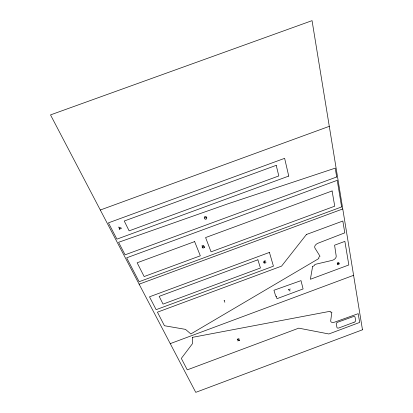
<?xml version="1.0" encoding="UTF-8"?>
<svg xmlns="http://www.w3.org/2000/svg" width="413" height="413" viewBox="0 0 413 413"><rect width="100%" height="100%" fill="white"/><g stroke="black" fill="none" stroke-linecap="round" stroke-linejoin="round"><path stroke-width="0.62" d="M263.943 262.441L263.917 262.622A1.776 1.162 -23 0 0 263.959 262.833A0.898 0.583 -22.9 0 0 264.465 263.117A1.203 0.785 -22.9 0 0 265.156 263.035A1.544 1.007 -22.9 0 0 265.353 262.947L265.667 262.751A0.811 0.532 -23 0 0 265.869 262.518L265.957 262.1M204.683 217.971L205.607 217.393L206.774 217.641M288.46 289.704L290.334 289.007M170.249 343.631L353.595 275.316M237.743 340.926L239.602 340.229M265.151 261.759L264.248 262.054M201.812 245.957L203.439 245.358L204.182 246.427A1.378 0.95 -19.2 0 0 203.857 246.385L203.686 246.365A2.524 1.735 -19.2 0 0 203.237 246.385A1.456 1.002 -19.2 0 0 202.979 246.437A1.198 0.821 -19.2 0 0 202.437 246.742M139.129 284.185L342.769 208.957M119.223 229.07L121.572 228.208L118.639 227.052L119.904 229.535M100.307 210.016L329.29 126.337M238.44 339.914L238.255 339.935A1.998 1.177 -19.9 0 1 237.573 339.961A0.64 0.377 -19.9 0 1 237.398 339.878A0.821 0.485 -19.9 0 1 237.614 339.125M224.765 300.447L224.109 300.411L224.837 302.275M238.941 338.949L238.988 338.99A2.277 1.342 -19.9 0 1 239.075 339.094M239.566 340.183L239.571 340.193A1.585 0.929 -19.9 0 0 238.533 339.904M290.065 291.129L290.009 291.015A3.392 2.086 -23.3 0 0 289.849 290.742L289.508 290.406A2.566 1.58 -23.4 0 0 289.286 290.246L288.672 289.89A1.358 0.841 -23.6 0 1 288.527 289.792M204.471 246.835L204.476 246.891A1.42 0.981 -19.2 0 1 204.466 247.088M204.471 247.088A1.105 0.764 -19.2 0 1 204.378 247.32A0.795 0.547 -19.2 0 1 204.146 247.578M204.13 247.568A1.291 0.888 -19.2 0 1 203.088 247.96M203.093 247.934A1.311 0.903 -19.2 0 1 202.318 247.661M202.375 247.619A1.177 0.811 -19.2 0 1 202.365 246.716M205.989 219.081A1.224 0.878 -20 0 1 204.827 218.916A1.224 0.878 -20 0 1 204.734 217.981M205.979 219.05A1.538 1.105 -20 0 0 206.247 218.931L206.464 218.787A0.971 0.697 -20 0 0 206.696 218.534L206.768 217.594A4.873 3.49 -19.7 0 0 206.588 217.15L205.834 216.505A1.012 0.723 -20 0 0 205.452 216.489L205.024 216.598A1.048 0.754 -20 0 0 204.259 217.563M265.616 261.114A1.585 1.038 -22.9 0 0 265.466 260.933A0.893 0.583 -23 0 0 264.867 260.835L264.656 260.887A1.487 0.971 -23 0 0 264.465 260.954A0.841 0.552 -22.9 0 0 263.788 261.61A0.841 0.552 -22.9 0 0 264.206 262.126M263.855 262.394A1.316 0.857 -22.9 0 1 264.728 261.95M237.62 339.15A1.172 0.692 -19.9 0 1 238.425 338.851A0.919 0.542 -19.9 0 1 238.967 338.934M192.479 337.344L192.417 343.735L181.328 358.401L187.259 369.862L298.759 328.154L328.872 333.972L359.661 322.429L358.21 313.668L334.664 322.135A3.841 2.189 -24.8 0 1 330.694 320.767L331.851 312.171A1.951 1.131 -24.9 0 1 330.209 311.273L192.479 337.344M339.192 263.731L339.176 263.866A0.857 0.527 -26.7 0 1 339.042 264.139A0.976 0.604 -26.7 0 1 338.701 264.439L337.948 264.718A0.996 0.614 -26.7 0 1 337.7 264.728A0.919 0.568 -26.7 0 1 337.55 264.697A0.847 0.521 -26.7 0 1 337.333 264.557L337.287 264.119A0.563 0.346 -26.7 0 1 337.421 263.943L338.65 263.262A0.594 0.367 -26.8 0 0 338.799 263.127L338.908 262.864A0.847 0.521 -26.7 0 0 338.866 262.709A0.718 0.444 -26.8 0 0 338.701 262.575L338.645 262.554A0.924 0.573 -26.7 0 0 338.133 262.565L338.051 262.585A1.208 0.743 -26.7 0 0 337.798 262.689L337.72 262.73A0.893 0.552 -26.7 0 0 337.395 262.973L337.302 263.091A0.712 0.439 -26.7 0 0 337.22 263.272C337.302 264.351 338.954 262.73 339.192 263.731M312.631 266.364L310.375 279.276L348.835 264.965L344.87 241.378L334.587 245.193L336.208 256.117A4.249 2.659 -26.7 0 1 332.016 260.407L314.887 264.428A2.122 1.332 -25.5 0 1 312.631 266.364M306.436 234.496L281.558 266.132L157.43 312.182L164.436 325.728L185.483 329.373L190.863 333.947L318.903 258.492A2.137 1.347 -26.1 0 1 320.013 256.261L314.912 248.037A4.352 2.798 -26.5 0 1 318.056 243.205L344.798 232.839L342.831 221.032L306.436 234.496M354.049 322.269L338.954 327.927A1.895 1.063 -24.8 0 1 336.977 327.524L336.223 323.916A1.905 1.079 -24.8 0 1 337.819 322.161L353.105 316.663A1.905 1.074 -25.6 0 1 355.03 317.101L355.624 320.54A1.895 1.058 -25.5 0 1 354.049 322.269M362.48 329.791L195.752 392.35L50.52 114.902L312.052 20.65L362.48 329.791M276.271 296.229L275.786 296.41L273.933 290.256L301 280.628L303.096 288.95L277.004 298.666L276.271 296.229M269.436 252.42L149.491 296.818L156.14 309.678L273.432 266.178L269.436 252.42M257.888 259.798L159.16 296.353L163.042 304.107L260.453 267.996L257.888 259.798M194.621 241.605L137.147 262.782L144.142 276.545L200.331 255.802L194.621 241.605M332.088 190.961L205.591 237.568L211.058 251.842L334.742 206.185L332.088 190.961M341.613 206.939L139.124 281.718L126.667 257.826L337.24 180.331L341.613 206.939M276.214 165.35L124.256 221.017L129.135 230.857L278.816 175.943L276.214 165.35M288.744 176.077L116.925 239.137L108.433 222.855L284.629 158.339L288.744 176.077M336.688 176.981L125.098 254.816L118.572 242.297L228.275 203.692L335.237 168.148L336.688 176.981"/></g></svg>
